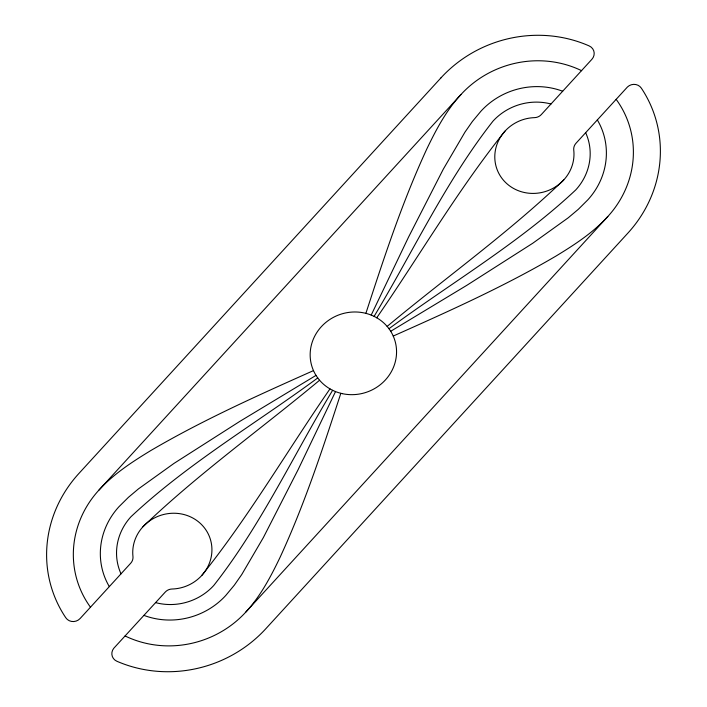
<?xml version="1.0" encoding="UTF-8"?>
<svg xmlns="http://www.w3.org/2000/svg" width="707" height="707" viewBox="0 0 707 707"><rect width="100%" height="100%" fill="white"/><g stroke="black" fill="none" stroke-linecap="round" stroke-linejoin="round"><path stroke-width="1.06" d="M365.881 313.351C383.989 257.79 402.239 202.052 426.825 148.947C436.113 129.655 446.303 110.38 460.937 94.552A99.599 94.119 -19.6 0 1 581.658 70.7M340.836 393.304C322.728 448.865 304.478 504.604 279.892 557.708C270.604 577 260.423 596.275 245.789 612.103A99.599 94.119 -19.6 0 1 125.068 635.955M371.202 315.083L408.664 236.872L443.351 169.079L464.985 132.103L472.4 121.471L480.963 111.176A72.441 68.446 -19.6 0 1 562.675 91.221M335.525 391.572L298.054 469.784L263.366 537.576L241.741 574.552L234.317 585.184L225.754 595.48A72.441 68.446 -19.6 0 1 143.91 615.382M374.091 316.365C413.374 251.277 445.861 181.151 492.982 121.153A56.136 53.052 -19.6 0 1 550.992 104M332.635 390.291C293.343 455.379 260.865 525.504 213.735 585.502A56.136 53.052 -19.6 0 1 155.593 602.62M376.743 317.779C419.569 255.704 457.774 190.042 505.01 131.131M329.975 388.868C287.148 450.951 248.952 516.614 201.716 575.525M90.558 607.313A99.599 94.119 -19.6 0 1 98.883 490.163L460.937 94.552M245.789 612.103L607.843 216.492A99.599 94.119 -19.6 0 0 616.159 99.342M142.955 526.742C198.172 473.787 260.856 429.149 319.582 380.242M563.771 179.905C508.545 232.859 445.87 277.506 387.136 326.413M98.883 490.163C113.624 473.929 132.2 461.865 150.803 450.553C202.98 419.949 258.32 395.213 313.493 370.601M607.843 216.492C593.102 232.718 574.517 244.79 555.914 256.102C503.738 286.706 448.406 311.442 393.233 336.055M317.743 377.936C255.439 423.908 187.549 463.589 130.936 516.764A56.136 53.052 -19.6 0 0 121.012 573.837M388.974 328.72C451.278 282.747 519.168 243.067 575.79 189.883A56.136 53.052 -19.6 0 0 585.652 132.695M316.02 375.382L239.788 421.407L174.002 463.394L138.492 488.855L128.453 497.304L118.909 506.786A72.441 68.446 -19.6 0 0 109.32 586.607M390.706 331.274L466.938 285.248L532.725 243.261L568.225 217.8L578.273 209.352L587.809 199.86A72.441 68.446 -19.6 0 0 597.335 119.934M440.903 77.92L78.848 473.531A125.713 118.794 -19.6 0 0 65.795 617.75A9.058 8.555 -19.6 0 0 80.13 618.501L130.68 563.258A9.058 8.555 -19.6 0 0 132.96 556.497A39.839 37.648 -19.6 0 1 169.645 513.441A39.839 37.648 -19.6 0 1 211.914 548.65A39.839 37.648 -19.6 0 1 171.995 589.019A9.058 8.555 -19.6 0 0 165.244 592.086L113.756 648.31A9.058 8.555 -19.6 0 0 116.867 661.248A126.765 119.792 -19.6 0 0 265.814 628.735L627.869 233.124A126.765 119.792 -19.6 0 0 641.346 88.154A9.058 8.555 -19.6 0 0 627.462 86.979L576.019 143.238A9.058 8.555 -19.6 0 0 573.748 150.025A39.839 37.648 -19.6 0 1 537.214 193.205A39.839 37.648 -19.6 0 1 494.812 158.129A39.839 37.648 -19.6 0 1 534.589 117.636A9.058 8.555 -19.6 0 0 541.315 114.569L591.874 59.326A9.058 8.555 -19.6 0 0 589.125 45.902A125.713 118.794 -19.6 0 0 440.903 77.92M342.303 393.649A43.463 41.068 -19.6 0 0 395.054 341.083A43.463 41.068 -19.6 0 0 322.719 325.247A43.463 41.068 -19.6 0 0 342.303 393.649"/></g></svg>
